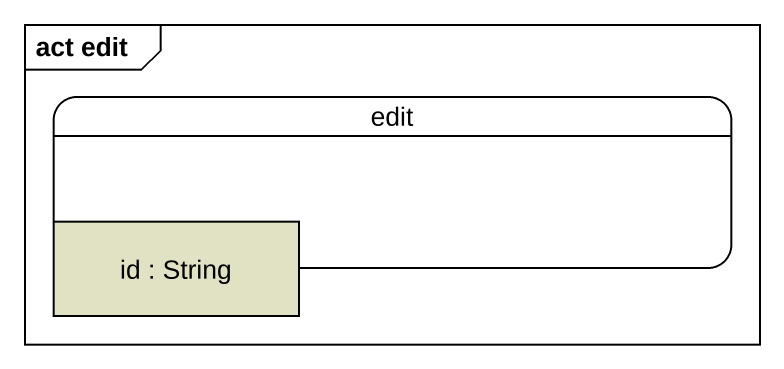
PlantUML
@startuml
mainframe act edit
hide empty description
state edit {
  state "id : String" as id <<object>> #E1E1C3
}
@enduml
